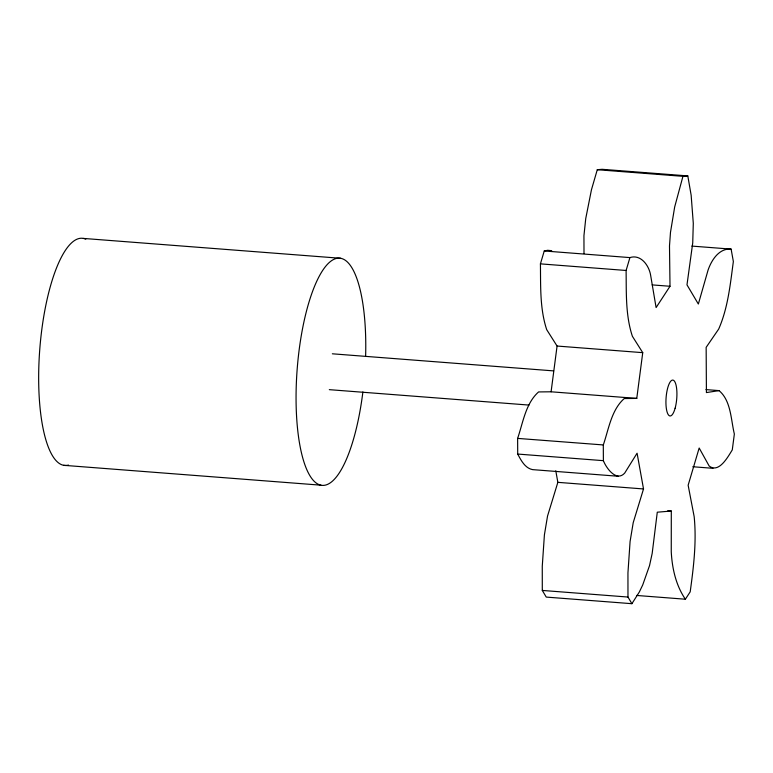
<?xml version="1.0" encoding="UTF-8"?>
<svg xmlns="http://www.w3.org/2000/svg" width="773" height="773" viewBox="0 0 773 773"><rect width="100%" height="100%" fill="white"/><g stroke="black" fill="none" stroke-linecap="round" stroke-linejoin="round"><path stroke-width="1.16" d="M667.727 510.75L671.302 511.03L671.254 551.796C672.124 568.348 675.911 585.374 685.371 599.22L690.192 591.838C693.613 567.015 696.695 541.738 694.173 516.673L688.144 485.222L699.169 448.011L709.179 466.042C718.919 473.578 727.905 456.92 732.282 449.886L734.35 434.04C730.881 419.691 731.074 400.627 719.035 390.616L705.952 389.602M551.709 250.684L547.67 250.297L544.25 250.964L540.424 263.864C540.742 285.788 539.728 308.62 546.714 329.675L557.072 346.043L551.091 391.795L538.588 391.93C525.65 403.342 523.012 422.705 517.62 438.397L517.717 454.06L603.384 460.669C606.312 468.245 616.419 482.139 624.681 473.115L637.078 453.2L643.523 488.951L633.222 522.635L630.082 541.506L627.947 572.832L627.976 597.036L631.908 603.694L639.31 592.031L642.711 584.968L649.533 565.604L652.18 553.391L657.282 512.199L671.302 511.03M731.103 249.109C719.112 248.056 711.469 260.134 708.058 270.125L698.348 304.04L686.984 284.851L692.724 242.973L693.294 223.339L691.149 195.211L687.806 175.925L682.946 176.321L674.674 206.98L670.481 232.364L669.495 245.949L670.007 286.271L656.103 307.577L650.576 274.937C648.914 265.419 640.836 254.046 629.927 257.583L626.101 270.473C626.42 292.407 625.396 315.229 632.391 336.294L642.74 352.662L636.768 398.404L624.255 398.549C611.327 409.893 608.641 429.488 603.307 444.939L517.62 438.397M555.777 470.805L557.855 482.342L547.545 516.026L544.405 534.897L542.269 566.213L542.298 590.417L546.24 597.085L631.908 603.694M687.806 175.915L602.128 169.306L597.278 169.712L591.451 189.772L585.741 218.556L583.944 235.688L584.001 253.573M719.035 390.616L706.416 392.578L706.155 347.348L718.687 329.066C728.011 307.847 730.282 284.271 733.355 261.516L731.123 249.119L691.854 246.085M597.278 169.712L682.946 176.321M544.25 250.974L629.918 257.593M540.424 263.864L626.101 270.473M83.407 238.422L340.806 258.298M652.161 284.899L670.007 286.271M557.072 346.043L642.74 352.662M332.351 353.802L553.603 370.885M551.091 391.795L636.768 398.404M329.317 389.66L528.925 405.071M692.801 466.747L713.025 468.303M618.313 476.255L532.636 469.636C525.002 468.167 521.06 460.37 517.717 454.08M557.855 482.342L643.523 488.951M63.618 465.307L321.017 485.183M636.594 595.452L685.38 599.22M542.308 590.437L627.976 597.046M603.298 445.006L603.384 460.669M68.468 465.066A113.931 33.838 -85.6 0 1 39.752 349.512A113.931 33.838 -85.6 0 1 85.764 239.176M362.885 391.95A113.931 33.838 -85.6 0 1 305.229 465.704A113.931 33.838 -85.6 0 1 319.809 275.198A113.931 33.838 -85.6 0 1 365.619 356.179M675.109 408.26A18.001 5.343 -85.6 0 0 673.138 380.142A18.001 5.343 -85.6 0 0 666.046 405.67A18.001 5.343 -85.6 0 0 675.109 408.26"/></g></svg>
